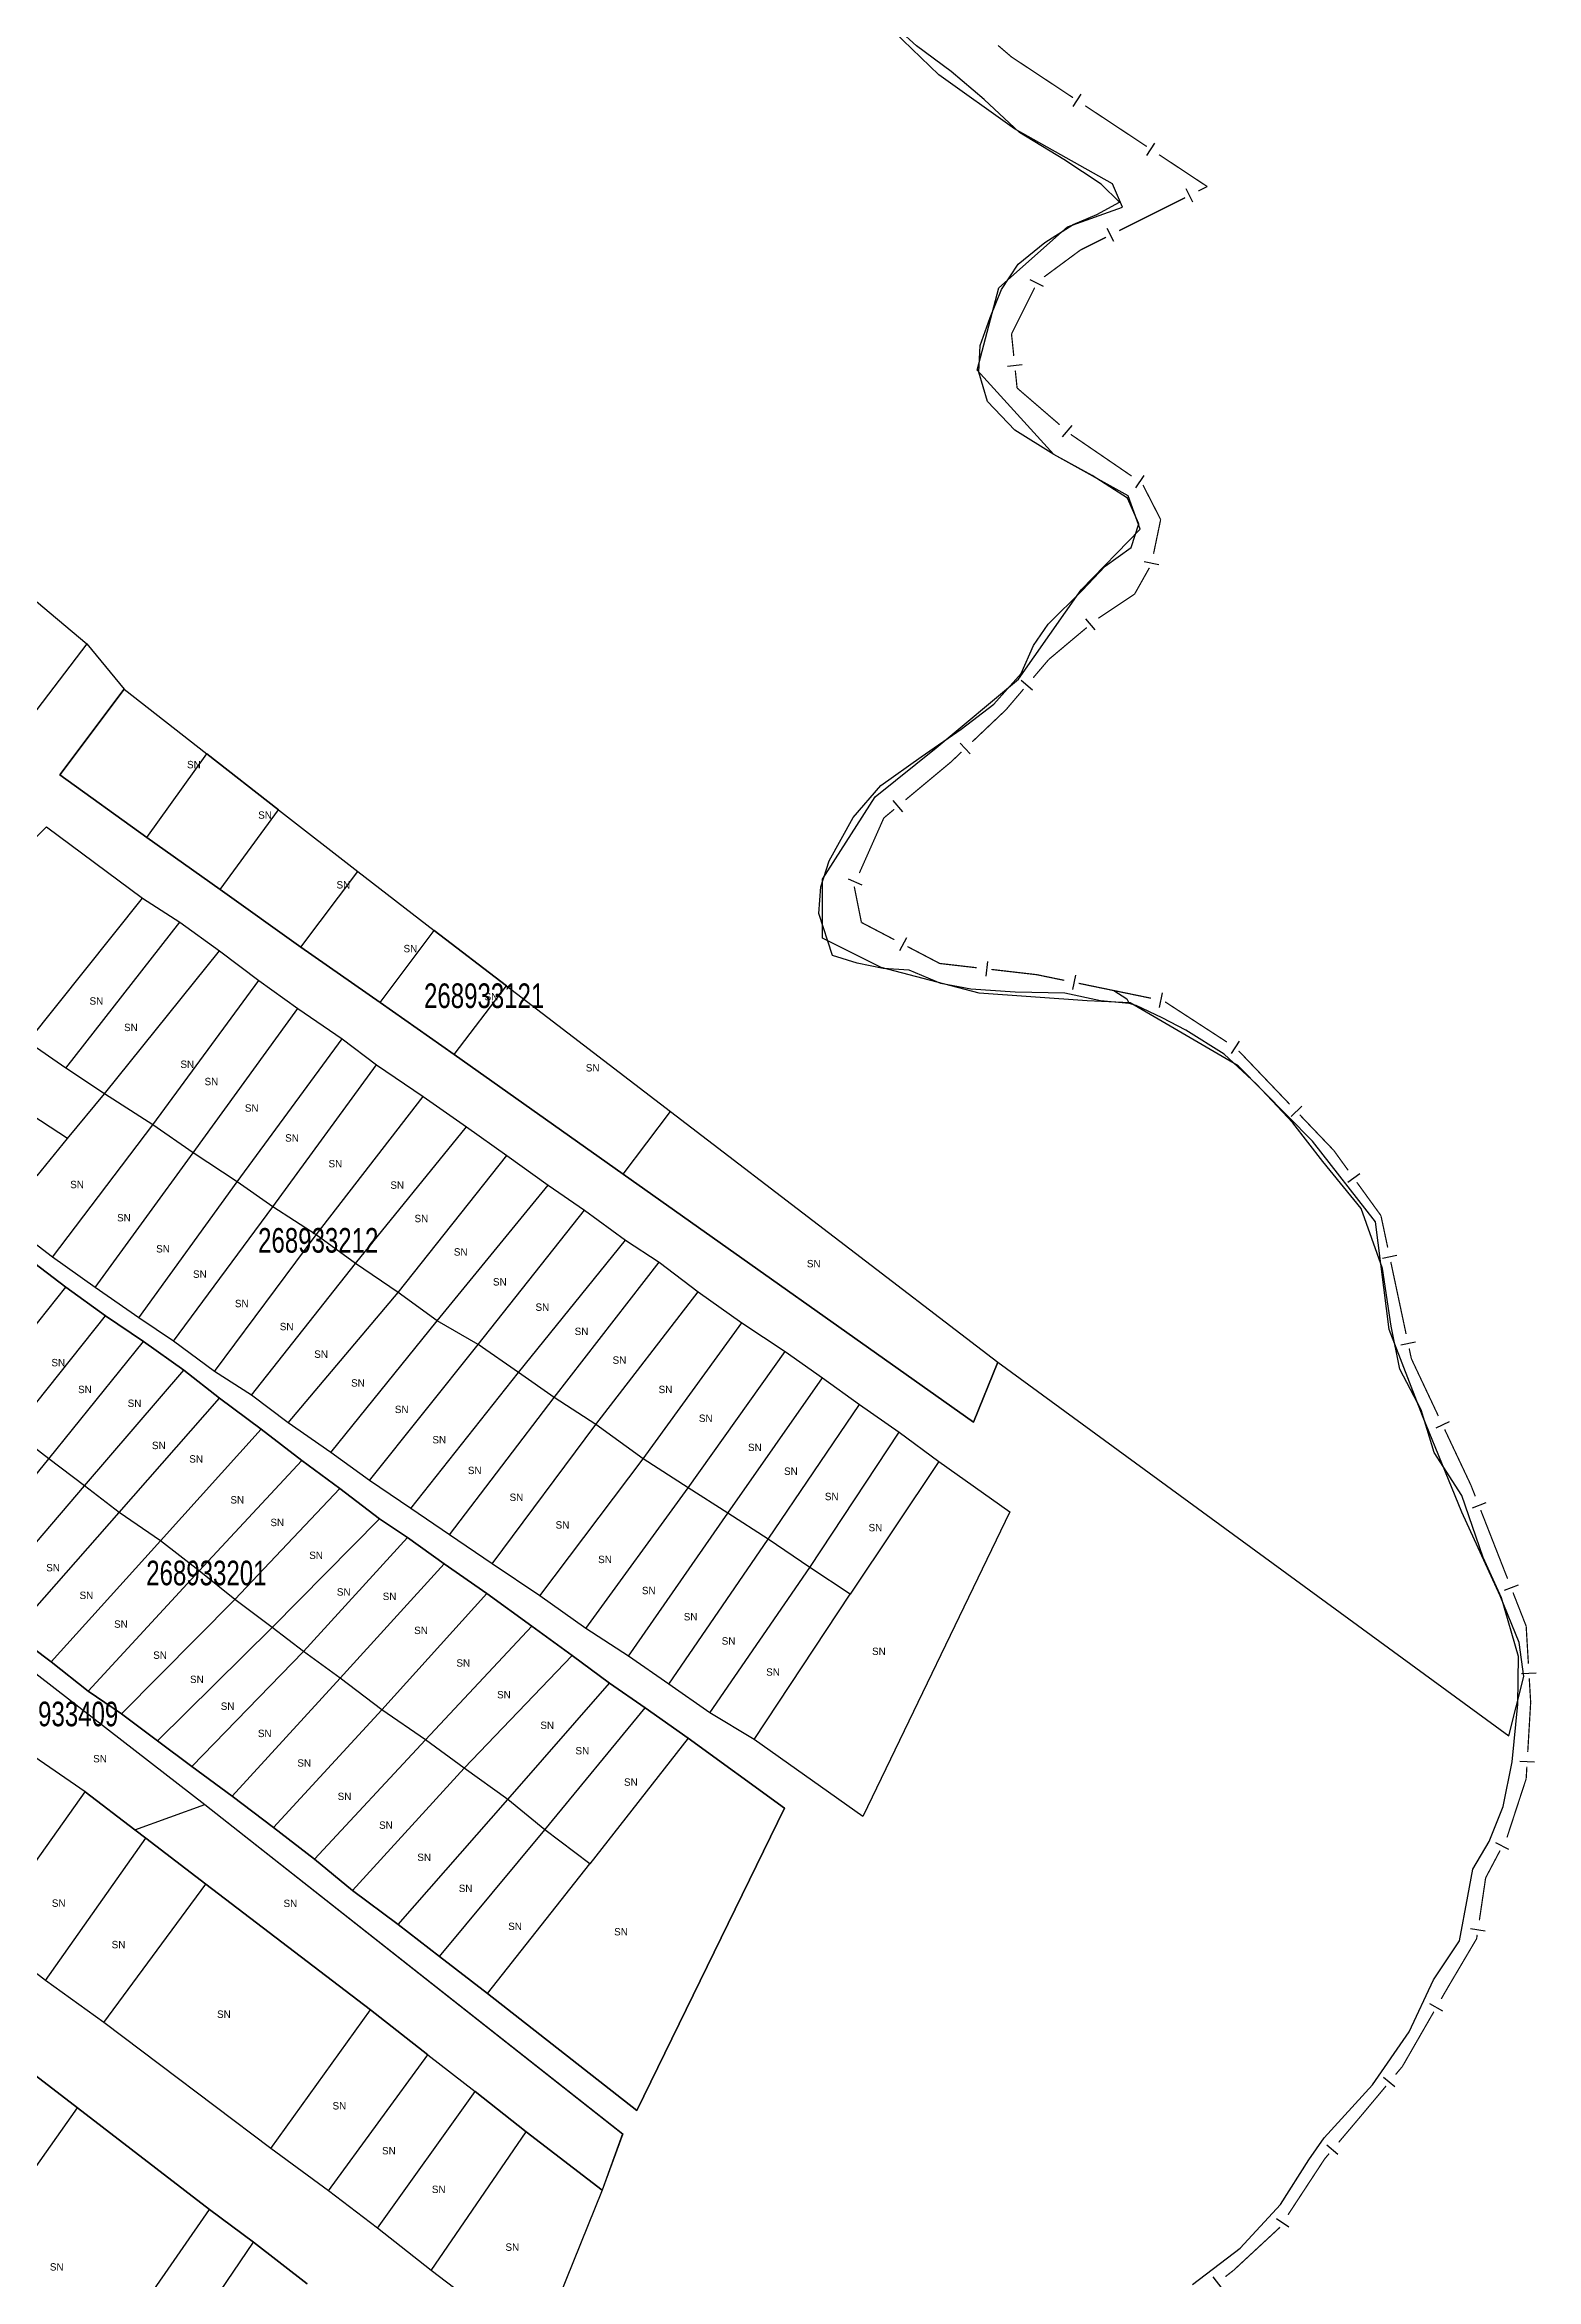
# Model space of a CAD drawing. Extents: x 207981 to 210201, y 4876477 to 4878908.
# Drawn here: x 209897.3 to 210200.8, y 4877239.1 to 4877693.6 of the extents above; entities that cross this region are included whole.
import ezdxf
from ezdxf.enums import TextEntityAlignment as Align

# ---------------------------------------------------------------- set-up
doc = ezdxf.new("R2010")
doc.units = 0
doc.header["$LTSCALE"] = 1.5
doc.header["$MEASUREMENT"] = 0
for name, color, linetype in [('CD_MALHA_LOTES', 7, 'CONTINUOUS'), ('CD_TXT_QUADRA', 255, 'CONTINUOUS'), ('HD-CURSO-PERENE', 170, 'CONTINUOUS'), ('LM-LIM-SETORES-BAIRROS', 250, 'CONTINUOUS'), ('RU-QUADRA', 210, 'CONTINUOUS'), ('Th_NmrPort', 1, 'CONTINUOUS')]:
    doc.layers.add(name, color=color, linetype=linetype)
doc.styles.add('ARIAL', font='ARIAL.SHX')

msp = doc.modelspace()

# ---------------------------------------------------------------- linework, layer by layer
at = {"layer": 'CD_MALHA_LOTES', "linetype": 'Continuous', "flags": 128}
for points in [[(210091.22281, 4877425.628328), (210195.144022, 4877349.679297), (210198.227489, 4877361.725497), (210197.280195, 4877368.632845), (210193.412081, 4877378.105778), (210185.568426, 4877395.163378), (210177.588762, 4877414.713553), (210170.806049, 4877432.268812), (210168.013166, 4877454.212886), (210155.245705, 4877470.571196), (210140.084345, 4877485.932047), (210118.140271, 4877498.699509), (210109.362642, 4877499.098492), (210087.418568, 4877500.694424), (210067.469409, 4877505.881206), (210055.499915, 4877511.865953), (210055.499915, 4877523.835448), (210066.27246, 4877540.592741), (210078.640938, 4877550.56732), (210095.398231, 4877564.531731), (210108.165692, 4877582.685464), (210120.135187, 4877595.053943), (210117.741288, 4877601.836656), (210102.579928, 4877610.215303), (210087.019584, 4877627.371579), (210091.408399, 4877644.128872), (210105.37281, 4877656.49735), (210116.544338, 4877660.487181), (210114.549423, 4877665.274979), (210094.600264, 4877676.446508), (210079.216639, 4877687.42583), (210062.681611, 4877703.377871)], [(209889.646677, 4877585.3262), (209905.869076, 4877571.708858)], [(209905.869076, 4877571.708858), (209894.580497, 4877556.94687)], [(209905.869076, 4877571.708858), (209913.447423, 4877562.512219)], [(209900.343198, 4877545.066233), (209913.447423, 4877562.512219)], [(209913.447423, 4877562.512219), (209930.26188, 4877549.329053)], [(209918.026008, 4877532.356713), (209930.26188, 4877549.329053)], [(209930.26188, 4877549.329053), (209944.826515, 4877537.961532)], [(209918.026008, 4877532.356713), (209900.343198, 4877545.066233)], [(209932.985349, 4877521.739134), (209944.826515, 4877537.961532)], [(209944.826515, 4877537.961532), (209961.009444, 4877525.449366)], [(209869.99034, 4877506.898204), (209897.61973, 4877534.527594), (209917.197126, 4877520.002429)], [(209932.985349, 4877521.739134), (209918.026008, 4877532.356713)], [(209949.4051, 4877510.055849), (209932.985349, 4877521.739134)], [(209949.4051, 4877510.055849), (209961.009444, 4877525.449366)], [(209961.009444, 4877525.449366), (209976.521372, 4877513.410846)], [(209893.830556, 4877490.794217), (209917.197126, 4877520.002429)], [(209917.197126, 4877520.002429), (209924.775473, 4877515.10808)], [(209901.566785, 4877485.426222), (209924.775473, 4877515.10808)], [(209924.775473, 4877515.10808), (209932.827466, 4877509.266438)], [(209965.548558, 4877498.80674), (209976.521372, 4877513.410846)], [(209909.421426, 4877480.196373), (209932.827466, 4877509.266438)], [(209932.827466, 4877509.266438), (209940.87946, 4877503.266913)], [(209965.548558, 4877498.80674), (209949.4051, 4877510.055849)], [(209919.249595, 4877473.900819), (209940.87946, 4877503.266913)], [(209940.87946, 4877503.266913), (209948.773571, 4877497.583153)], [(209980.564599, 4877488.190428), (209965.548558, 4877498.80674)], [(209980.564599, 4877488.190428), (209991.202225, 4877502.175396)], [(209927.459471, 4877468.217059), (209948.773571, 4877497.583153)], [(209948.773571, 4877497.583153), (209957.772858, 4877491.425746)], [(209901.566785, 4877485.426222), (209893.830556, 4877490.794217)], [(209936.458757, 4877462.296475), (209957.772858, 4877491.425746)], [(209957.772858, 4877491.425746), (209964.798617, 4877486.136692)], [(209901.935177, 4877471.13788), (209876.568766, 4877487.662886)], [(209909.421426, 4877480.196373), (209901.566785, 4877485.426222)], [(209943.72134, 4877457.244244), (209964.798617, 4877486.136692)], [(209964.798617, 4877486.136692), (209974.271551, 4877479.66352)], [(209901.935177, 4877471.13788), (209909.421426, 4877480.196373)], [(209919.249595, 4877473.900819), (209909.421426, 4877480.196373)], [(209952.483803, 4877451.560484), (209974.271551, 4877479.66352)], [(209974.271551, 4877479.66352), (209983.112955, 4877473.506113)], [(210014.969241, 4877463.866414), (210024.616402, 4877476.603088)], [(210024.616402, 4877476.603088), (210091.22281, 4877425.628328)], [(209895.725143, 4877463.506906), (209901.935177, 4877471.13788)], [(209898.882788, 4877446.981899), (209919.249595, 4877473.900819)], [(209927.459471, 4877468.217059), (209919.249595, 4877473.900819)], [(209960.535797, 4877445.718842), (209983.112955, 4877473.506113)], [(209983.112955, 4877473.506113), (209991.322831, 4877467.664471)], [(209907.56631, 4877440.824493), (209927.459471, 4877468.217059)], [(209936.458757, 4877462.296475), (209927.459471, 4877468.217059)], [(209969.219319, 4877439.798258), (209991.322831, 4877467.664471)], [(209991.322831, 4877467.664471), (209999.690589, 4877461.664947)], [(209916.407715, 4877434.667086), (209936.458757, 4877462.296475)], [(209943.72134, 4877457.244244), (209936.458757, 4877462.296475)], [(209977.113431, 4877434.035557), (209999.690589, 4877461.664947)], [(209999.690589, 4877461.664947), (210007.111054, 4877456.533774)], [(209898.882788, 4877446.981899), (209888.88358, 4877454.665501)], [(209923.512415, 4877429.930619), (209943.72134, 4877457.244244)], [(209952.483803, 4877451.560484), (209943.72134, 4877457.244244)], [(209985.481189, 4877429.220149), (210007.111054, 4877456.533774)], [(210007.111054, 4877456.533774), (210015.478812, 4877450.455308)], [(209931.801232, 4877423.773212), (209952.483803, 4877451.560484)], [(209960.535797, 4877445.718842), (209952.483803, 4877451.560484)], [(209993.691065, 4877423.536389), (210015.478812, 4877450.455308)], [(210015.478812, 4877450.455308), (210022.267747, 4877445.955665)], [(209893.830556, 4877446.824017), (209901.566785, 4877440.903434)], [(209907.56631, 4877440.824493), (209898.882788, 4877446.981899)], [(209939.379579, 4877418.957804), (209960.535797, 4877445.718842)], [(209969.219319, 4877439.798258), (209960.535797, 4877445.718842)], [(210000.953647, 4877418.484158), (210022.267747, 4877445.955665)], [(210022.267747, 4877445.955665), (210030.2408, 4877439.95614)], [(209883.173506, 4877417.852629), (209901.566785, 4877440.903434)], [(209901.566785, 4877440.903434), (209909.618779, 4877435.061791)], [(209916.407715, 4877434.667086), (209907.56631, 4877440.824493)], [(209946.800043, 4877413.274044), (209969.219319, 4877439.798258)], [(209977.113431, 4877434.035557), (209969.219319, 4877439.798258)], [(210009.400346, 4877412.95828), (210030.2408, 4877439.95614)], [(210030.2408, 4877439.95614), (210039.082205, 4877433.640851)], [(209890.909735, 4877411.53734), (209909.618779, 4877435.061791)], [(209909.618779, 4877435.061791), (209917.355008, 4877429.851678)], [(209923.512415, 4877429.930619), (209916.407715, 4877434.667086)], [(209955.483566, 4877407.27452), (209977.113431, 4877434.035557)], [(209985.481189, 4877429.220149), (209977.113431, 4877434.035557)], [(210019.031162, 4877406.011462), (210039.082205, 4877433.640851)], [(210039.082205, 4877433.640851), (210047.923609, 4877427.799209)], [(209898.093377, 4877406.011462), (209917.355008, 4877429.851678)], [(209917.355008, 4877429.851678), (209925.564884, 4877424.010036)], [(209931.801232, 4877423.773212), (209923.512415, 4877429.930619)], [(209963.377677, 4877401.590759), (209985.481189, 4877429.220149)], [(209993.691065, 4877423.536389), (209985.481189, 4877429.220149)], [(210028.188331, 4877400.090878), (210047.923609, 4877427.799209)], [(210047.923609, 4877427.799209), (210055.501956, 4877422.431213)], [(210091.22281, 4877425.628328), (210086.24952, 4877413.471397)], [(209905.355959, 4877400.485584), (209925.564884, 4877424.010036)], [(209925.564884, 4877424.010036), (209932.827466, 4877418.326275)], [(209939.379579, 4877418.957804), (209931.801232, 4877423.773212)], [(209971.745435, 4877395.906999), (209993.691065, 4877423.536389)], [(210000.953647, 4877418.484158), (209993.691065, 4877423.536389)], [(210036.240324, 4877394.959706), (210055.501956, 4877422.431213)], [(210055.501956, 4877422.431213), (210063.080303, 4877417.063218)], [(209912.460659, 4877395.038647), (209932.827466, 4877418.326275)], [(209932.827466, 4877418.326275), (209941.353107, 4877412.010986)], [(209946.800043, 4877413.274044), (209939.379579, 4877418.957804)], [(209979.639546, 4877390.539004), (210000.953647, 4877418.484158)], [(210009.400346, 4877412.95828), (210000.953647, 4877418.484158)], [(210044.4502, 4877389.670651), (210063.080303, 4877417.063218)], [(210063.080303, 4877417.063218), (210071.132296, 4877411.379457)], [(209920.828417, 4877389.275946), (209941.353107, 4877412.010986)], [(209941.353107, 4877412.010986), (209949.562982, 4877405.616756)], [(209955.483566, 4877407.27452), (209946.800043, 4877413.274044)], [(209988.349383, 4877384.644734), (210009.400346, 4877412.95828)], [(210019.031162, 4877406.011462), (210009.400346, 4877412.95828)], [(209898.093377, 4877406.011462), (209890.909735, 4877411.53734)], [(210052.97584, 4877383.90795), (210071.132296, 4877411.379457)], [(210071.132296, 4877411.379457), (210079.18429, 4877405.458874)], [(209877.726569, 4877380.908188), (209898.093377, 4877406.011462)], [(209905.355959, 4877400.485584), (209898.093377, 4877406.011462)], [(209928.722528, 4877383.19748), (209949.562982, 4877405.616756)], [(209949.562982, 4877405.616756), (209957.299211, 4877399.932996)], [(209963.377677, 4877401.590759), (209955.483566, 4877407.27452)], [(209998.032826, 4877378.145249), (210019.031162, 4877406.011462)], [(210028.188331, 4877400.090878), (210019.031162, 4877406.011462)], [(210079.18429, 4877405.458874), (210093.630514, 4877395.196529), (210063.711832, 4877333.227755), (210041.60832, 4877348.937037)], [(210079.18429, 4877405.458874), (210061.185716, 4877378.461013)], [(209884.199741, 4877375.777015), (209905.355959, 4877400.485584)], [(209912.460659, 4877395.038647), (209905.355959, 4877400.485584)], [(209935.985111, 4877377.355838), (209957.299211, 4877399.932996)], [(209957.299211, 4877399.932996), (209965.430146, 4877393.775589)], [(209971.745435, 4877395.906999), (209963.377677, 4877401.590759)], [(210007.347877, 4877371.514195), (210028.188331, 4877400.090878)], [(210036.240324, 4877394.959706), (210028.188331, 4877400.090878)], [(209890.830794, 4877370.566902), (209912.460659, 4877395.038647)], [(209920.828417, 4877389.275946), (209912.460659, 4877395.038647)], [(209979.639546, 4877390.539004), (209971.745435, 4877395.906999)], [(210016.0314, 4877365.830435), (210036.240324, 4877394.959706)], [(210044.4502, 4877389.670651), (210036.240324, 4877394.959706)], [(209898.567023, 4877364.72526), (209920.828417, 4877389.275946)], [(209928.722528, 4877383.19748), (209920.828417, 4877389.275946)], [(209943.563458, 4877371.672078), (209965.430146, 4877393.775589)], [(209949.957688, 4877366.777729), (209971.113906, 4877389.986416)], [(209965.430146, 4877393.775589), (209971.113906, 4877389.986416)], [(209971.113906, 4877389.986416), (209978.534371, 4877384.61842)], [(209988.349383, 4877384.644734), (209979.639546, 4877390.539004)], [(210024.241275, 4877360.146675), (210044.4502, 4877389.670651)], [(210052.97584, 4877383.90795), (210044.4502, 4877389.670651)], [(209906.14537, 4877358.725735), (209928.722528, 4877383.19748)], [(209935.985111, 4877377.355838), (209928.722528, 4877383.19748)], [(209957.378152, 4877361.409733), (209978.534371, 4877384.61842)], [(209978.534371, 4877384.61842), (209987.217893, 4877378.618896)], [(209998.032826, 4877378.145249), (209988.349383, 4877384.644734)], [(210032.609033, 4877354.305033), (210052.97584, 4877383.90795)], [(210061.185716, 4877378.461013), (210052.97584, 4877383.90795)], [(209912.934306, 4877354.14715), (209935.985111, 4877377.355838)], [(209943.563458, 4877371.672078), (209935.985111, 4877377.355838)], [(209965.903793, 4877354.936562), (209987.217893, 4877378.618896)], [(209987.217893, 4877378.618896), (209996.375062, 4877371.987842)], [(210007.347877, 4877371.514195), (209998.032826, 4877378.145249)], [(210041.60832, 4877348.937037), (210061.185716, 4877378.461013)], [(209920.196888, 4877348.621273), (209943.563458, 4877371.672078)], [(209949.957688, 4877366.777729), (209943.563458, 4877371.672078)], [(209974.745197, 4877348.858096), (209996.375062, 4877371.987842)], [(209996.375062, 4877371.987842), (210004.584938, 4877365.988317)], [(210016.0314, 4877365.830435), (210007.347877, 4877371.514195)], [(209887.846184, 4877368.18762), (209929.834651, 4877335.704895)], [(209898.567023, 4877364.72526), (209890.830794, 4877370.566902)], [(209927.222647, 4877343.411159), (209949.957688, 4877366.777729)], [(209957.378152, 4877361.409733), (209949.957688, 4877366.777729)], [(209906.14537, 4877358.725735), (209898.567023, 4877364.72526)], [(209982.639309, 4877343.095395), (210004.584938, 4877365.988317)], [(210004.584938, 4877365.988317), (210012.163285, 4877360.383498)], [(210024.241275, 4877360.146675), (210016.0314, 4877365.830435)], [(209912.934306, 4877354.14715), (209906.14537, 4877358.725735)], [(209935.432523, 4877337.411634), (209957.378152, 4877361.409733)], [(209965.903793, 4877354.936562), (209957.378152, 4877361.409733)], [(209991.480713, 4877336.701164), (210012.163285, 4877360.383498)], [(210012.163285, 4877360.383498), (210019.425867, 4877355.331267)], [(210032.609033, 4877354.305033), (210024.241275, 4877360.146675)], [(209920.196888, 4877348.621273), (209912.934306, 4877354.14715)], [(209943.800281, 4877331.017404), (209965.903793, 4877354.936562)], [(209974.745197, 4877348.858096), (209965.903793, 4877354.936562)], [(209999.05906, 4877330.543758), (210019.425867, 4877355.331267)], [(210019.425867, 4877355.331267), (210028.188331, 4877349.17386)], [(210041.60832, 4877348.937037), (210032.609033, 4877354.305033)], [(209927.222647, 4877343.411159), (209920.196888, 4877348.621273)], [(209952.168039, 4877324.544233), (209974.745197, 4877348.858096)], [(209982.639309, 4877343.095395), (209974.745197, 4877348.858096)], [(210028.188331, 4877349.17386), (210047.765727, 4877334.96446), (210017.768104, 4877273.469333), (209987.375775, 4877297.230608)], [(210028.188331, 4877349.17386), (210008.216229, 4877323.59694)], [(209905.538755, 4877338.262294), (209894.204452, 4877346.071906)], [(209935.432523, 4877337.411634), (209927.222647, 4877343.411159)], [(209959.904268, 4877318.228944), (209982.639309, 4877343.095395)], [(209991.480713, 4877336.701164), (209982.639309, 4877343.095395)], [(209885.012608, 4877309.442754), (209905.538755, 4877338.262294)], [(209905.538755, 4877338.262294), (209915.590924, 4877330.514385)], [(209915.590924, 4877330.514385), (209929.834651, 4877335.704895)], [(209929.834651, 4877335.704895), (210014.873317, 4877268.736018)], [(209943.800281, 4877331.017404), (209935.432523, 4877337.411634)], [(209969.219319, 4877311.282126), (209991.480713, 4877336.701164)], [(209999.05906, 4877330.543758), (209991.480713, 4877336.701164)], [(209917.840621, 4877328.863116), (209915.590924, 4877330.514385)], [(209952.168039, 4877324.544233), (209943.800281, 4877331.017404)], [(209977.587077, 4877304.808955), (209999.05906, 4877330.543758)], [(210008.216229, 4877323.59694), (209999.05906, 4877330.543758)], [(209897.452697, 4877299.905353), (209917.840621, 4877328.863116)], [(209930.073376, 4877319.463937), (209917.840621, 4877328.863116)], [(209959.904268, 4877318.228944), (209952.168039, 4877324.544233)], [(209987.375775, 4877297.230608), (210008.216229, 4877323.59694)], [(209909.339893, 4877291.335513), (209930.073376, 4877319.463937)], [(209963.592505, 4877293.961754), (209930.073376, 4877319.463937)], [(209969.219319, 4877311.282126), (209959.904268, 4877318.228944)], [(209897.452697, 4877299.905353), (209885.012608, 4877309.442754)], [(209977.587077, 4877304.808955), (209969.219319, 4877311.282126)], [(209987.375775, 4877297.230608), (209977.587077, 4877304.808955)], [(209909.339893, 4877291.335513), (209897.452697, 4877299.905353)], [(209943.273692, 4877265.764219), (209963.592505, 4877293.961754)], [(209963.592505, 4877293.961754), (209975.203255, 4877284.769911)], [(209943.273692, 4877265.764219), (209909.339893, 4877291.335513)], [(209955.022666, 4877257.125268), (209975.203255, 4877284.769911)], [(209975.203255, 4877284.769911), (209984.87888, 4877277.305857)], [(209894.527107, 4877281.264888), (209903.942452, 4877274.022315)], [(209964.974737, 4877249.522991), (209984.87888, 4877277.305857)], [(209984.87888, 4877277.305857), (209995.245621, 4877269.150688)], [(209877.386351, 4877236.42129), (209903.942452, 4877274.022315)], [(209903.942452, 4877274.022315), (209930.800327, 4877253.320627)], [(209975.894371, 4877240.953152), (209995.245621, 4877269.150688)], [(209995.245621, 4877269.150688), (210010.726621, 4877257.263491)], [(210014.873317, 4877268.736018), (210010.726621, 4877257.263491)], [(209955.022666, 4877257.125268), (209943.273692, 4877265.764219)], [(209905.692741, 4877217.107761), (209930.800327, 4877253.320627)], [(209930.800327, 4877253.320627), (209939.793189, 4877246.681602)], [(209964.974737, 4877249.522991), (209955.022666, 4877257.125268)], [(210010.726621, 4877257.263491), (209997.457192, 4877224.504589)], [(209975.894371, 4877240.953152), (209964.974737, 4877249.522991)], [(209915.228795, 4877210.529091), (209939.793189, 4877246.681602)], [(209939.793189, 4877246.681602), (209950.657048, 4877238.231933)], [(209997.457192, 4877224.504589), (209975.894371, 4877240.953152)]]:
    msp.add_lwpolyline(points, dxfattribs=at)
at = {"layer": 'CD_MALHA_LOTES', "linetype": 'Continuous'}
for points in [[(209976.521372, 4877513.410846), (209991.202225, 4877502.175396)], [(209991.202225, 4877502.175396), (210024.616402, 4877476.603088)], [(210014.969241, 4877463.866414), (209980.564599, 4877488.190428)], [(210086.24952, 4877413.471397), (210014.969241, 4877463.866414)]]:
    msp.add_lwpolyline(points, dxfattribs=at)
at = {"layer": 'HD-CURSO-PERENE', "linetype": 'Continuous'}
for points in [[(210117.917752, 4877498.592536, 2.196708), (210112.074804, 4877499.144968, 2.196708), (210104.82282, 4877500.652217, 2.196708), (210094.744143, 4877500.90433, 2.196708), (210085.708196, 4877501.517892, 2.196708), (210079.583815, 4877502.615136, 2.196708), (210073.139099, 4877505.328227, 2.196708), (210067.872259, 4877505.688264, 2.196708), (210062.571063, 4877506.770527, 2.196708), (210057.587853, 4877508.330084, 2.196708), (210054.783119, 4877516.868242, 2.196708), (210055.186077, 4877522.305373, 2.196708), (210056.862677, 4877527.608366, 2.196708), (210061.760633, 4877536.41394, 2.196708), (210067.386657, 4877542.935787, 2.196708), (210075.615357, 4877548.766411, 2.196708), (210083.746915, 4877554.396514, 2.196708), (210090.38951, 4877559.460432, 2.196708), (210095.919691, 4877565.682098, 2.196708), (210098.439539, 4877571.344132, 2.196708), (210101.425435, 4877575.691104, 2.196708), (210108.392436, 4877582.652756, 2.196708), (210113.042816, 4877587.493275, 2.196708), (210118.354828, 4877591.320117, 2.196708), (210119.863053, 4877596.147623, 2.196708), (210117.600548, 4877601.353228, 2.196708), (210110.358156, 4877605.950507, 2.196708), (210102.596349, 4877610.217572, 2.196708), (210094.62629, 4877615.154928, 2.196708), (210089.113119, 4877621.019013, 2.196708), (210087.365156, 4877626.928552, 2.196708), (210087.592919, 4877632.413405, 2.196708), (210089.614063, 4877638.069419, 2.196708), (210091.933455, 4877643.803789, 2.196708), (210095.333505, 4877648.90332, 2.196708), (210100.762397, 4877653.32962, 2.196708), (210106.550775, 4877656.962863, 2.196708), (210111.337601, 4877658.989222, 2.196708), (210115.943059, 4877661.536683, 2.196708), (210112.229517, 4877665.179815, 2.196708), (210104.657122, 4877670.221645, 2.196708), (210095.583095, 4877675.668965, 2.196708), (210088.41251, 4877682.410115, 2.196708), (210081.704075, 4877688.135178, 2.196708), (210074.653694, 4877693.307904, 2.196708), (210067.461096, 4877699.82452, 2.196708)], [(210114.780722, 4877501.212757, 2.196708), (210117.431966, 4877499.508662, 2.196708), (210117.917752, 4877498.592536, 2.196708)], [(210130.819224, 4877238.068672, 3.03298), (210140.509855, 4877245.460162, 3.03298), (210148.73203, 4877254.382644, 3.03298), (210154.505254, 4877263.449659, 3.03298), (210157.617876, 4877267.886021, 3.03298), (210167.413462, 4877278.677075, 3.03298), (210174.911538, 4877289.489604, 3.03298), (210179.866405, 4877300.020714, 3.03298), (210185.144775, 4877307.936593, 3.03298), (210186.846706, 4877317.06993, 3.020115), (210187.872393, 4877322.564416, 3.020115), (210191.140946, 4877328.185651, 3.020115), (210194.015981, 4877335.297255, 3.020115), (210195.86795, 4877344.365082, 3.020115), (210197.01159, 4877356.115573, 3.020115), (210197.160172, 4877365.760885, 3.020115), (210193.687559, 4877377.704836, 3.020115), (210189.95439, 4877385.936863, 3.020115), (210185.600966, 4877398.561794, 3.020115), (210179.941514, 4877407.268643, 3.020115), (210177.329459, 4877415.975492, 3.020115), (210172.976034, 4877424.246999, 3.020115), (210171.234665, 4877432.953848, 3.020115), (210169.493295, 4877444.708094, 3.020115), (210165.13987, 4877456.897683, 2.546032), (210157.303706, 4877466.475217, 2.546032), (210151.208911, 4877474.311382, 2.546032), (210143.80809, 4877482.147546, 2.546032), (210137.277953, 4877488.24234, 2.546032), (210129.436074, 4877493.124885, 2.546032), (210124.653022, 4877495.643162, 2.546032), (210119.344578, 4877498.186143, 2.37137), (210117.917752, 4877498.592536, 2.37137)]]:
    msp.add_polyline3d(points, dxfattribs=at)
at = {"layer": 'LM-LIM-SETORES-BAIRROS', "const_width": 0.25}
for points in [[(210091.232515, 4877693.411398), (210093.512734, 4877691.461885)], [(210093.512734, 4877691.461885), (210093.982356, 4877691.060374)], [(210093.982356, 4877691.060374), (210106.490533, 4877682.781152)], [(210108.992168, 4877681.125308), (210121.500345, 4877672.846086)], [(210124.00198, 4877671.190241), (210133.174643, 4877665.118812)], [(210115.884981, 4877655.73603), (210129.301389, 4877662.444234)], [(210131.98467, 4877663.785875), (210133.773525, 4877664.680302)], [(210133.174643, 4877665.118812), (210133.809765, 4877664.698422)], [(210133.773525, 4877664.680302), (210133.809765, 4877664.698422)], [(210108.016776, 4877651.801928), (210113.201699, 4877654.394389)], [(210100.615879, 4877646.3317), (210107.853464, 4877651.681219)], [(210107.853464, 4877651.681219), (210108.016776, 4877651.801928)], [(210093.982356, 4877634.733039), (210098.686887, 4877644.142101)], [(210094.031783, 4877634.25524), (210093.982356, 4877634.733039)], [(210094.44338, 4877630.276473), (210094.031783, 4877634.25524)], [(210095.120282, 4877623.733088), (210094.752078, 4877627.292398)], [(210095.439679, 4877623.457746), (210095.120282, 4877623.733088)], [(210103.771188, 4877616.27541), (210095.439679, 4877623.457746)], [(210106.120233, 4877614.250372), (210106.043418, 4877614.316592)], [(210106.86184, 4877613.742957), (210106.120233, 4877614.250372)], [(210118.416141, 4877605.837382), (210106.86184, 4877613.742957)], [(210124.327048, 4877596.991829), (210120.731958, 4877604.002255)], [(210122.874588, 4877590.020019), (210124.302267, 4877596.872882)], [(210124.302267, 4877596.872882), (210124.327048, 4877596.991829)], [(210119.016727, 4877581.819483), (210122.027199, 4877587.171433)], [(210111.645216, 4877576.905142), (210118.301618, 4877581.342744)], [(210118.301618, 4877581.342744), (210119.016727, 4877581.819483)], [(210101.568529, 4877568.54368), (210109.30074, 4877575.038737)], [(210098.389851, 4877564.812188), (210100.983716, 4877567.857161)], [(210100.983716, 4877567.857161), (210101.568529, 4877568.54368)], [(210092.84443, 4877558.302346), (210096.444451, 4877562.528458)], [(210085.99144, 4877551.797814), (210092.519197, 4877557.99365)], [(210092.519197, 4877557.99365), (210092.84443, 4877558.302346)], [(210081.654825, 4877547.681704), (210083.815521, 4877549.732535)], [(210072.420047, 4877539.986055), (210081.638702, 4877547.668268)], [(210081.638702, 4877547.668268), (210081.654825, 4877547.681704)], [(210063.026136, 4877525.111893), (210067.899797, 4877536.077632)], [(210067.899797, 4877536.077632), (210067.999714, 4877536.302445)], [(210067.999714, 4877536.302445), (210070.115383, 4877538.065502)], [(210063.44801, 4877515.06116), (210061.990197, 4877522.350228)], [(210063.949904, 4877514.798263), (210063.44801, 4877515.06116)], [(210070.150725, 4877511.550214), (210063.949904, 4877514.798263)], [(210079.378973, 4877506.71637), (210072.80822, 4877510.158193)], [(210079.957524, 4877506.649615), (210079.378973, 4877506.71637)], [(210086.911386, 4877505.847246), (210079.957524, 4877506.649615)], [(210099.103023, 4877504.440518), (210089.891613, 4877505.503373)], [(210099.815553, 4877504.293821), (210099.103023, 4877504.440518)], [(210104.712838, 4877503.285556), (210099.815553, 4877504.293821)], [(210122.343065, 4877499.655804), (210107.651209, 4877502.680598)], [(210137.800835, 4877490.738199), (210125.225901, 4877498.91567)], [(210150.555647, 4877478.108745), (210140.190013, 4877488.95096)], [(210159.525725, 4877468.726249), (210152.628774, 4877475.940302)], [(210159.537158, 4877468.71046), (210159.525725, 4877468.726249)], [(210162.469708, 4877464.660749), (210159.537158, 4877468.71046)], [(210169.145166, 4877455.44226), (210164.229237, 4877462.230923)], [(210169.273749, 4877454.837442), (210169.145166, 4877455.44226)], [(210170.521455, 4877448.968606), (210169.273749, 4877454.837442)], [(210174.26457, 4877431.362099), (210171.145307, 4877446.034189)], [(210175.329092, 4877426.354904), (210174.888423, 4877428.427682)], [(210175.704517, 4877425.558012), (210175.329092, 4877426.354904)], [(210180.818728, 4877414.702376), (210175.704517, 4877425.558012)], [(210187.46791, 4877400.588545), (210182.09728, 4877411.988467)], [(210187.613288, 4877400.217683), (210187.46791, 4877400.588545)], [(210188.34321, 4877398.355637), (210187.613288, 4877400.217683)], [(210194.912507, 4877381.597226), (210189.438093, 4877395.562569)], [(210198.690591, 4877371.959258), (210196.00739, 4877378.804158)], [(210198.728922, 4877371.312414), (210198.690591, 4877371.959258)], [(210199.143011, 4877364.324673), (210198.728922, 4877371.312414)], [(210199.606728, 4877356.499442), (210199.320477, 4877361.329927)], [(210199.010051, 4877346.355935), (210199.597271, 4877356.338679)], [(210199.597271, 4877356.338679), (210199.606728, 4877356.499442)], [(210194.797008, 4877329.015326), (210198.516643, 4877340.393035)], [(210198.516643, 4877340.393035), (210198.690591, 4877340.92511)], [(210198.690591, 4877340.92511), (210198.833885, 4877343.361112)], [(210190.445356, 4877320.770092), (210193.382866, 4877326.3359)], [(210194.783142, 4877328.989055), (210194.797008, 4877329.015326)], [(210189.169419, 4877312.157517), (210190.341808, 4877320.071145)], [(210190.341808, 4877320.071145), (210190.445356, 4877320.770092)], [(210182.65819, 4877298.32473), (210188.509435, 4877308.226838)], [(210188.509435, 4877308.226838), (210188.613081, 4877308.402239)], [(210188.613081, 4877308.402239), (210188.729773, 4877309.189907)], [(210182.40962, 4877297.89284), (210182.65819, 4877298.32473)], [(210181.411975, 4877296.159432), (210182.40962, 4877297.89284)], [(210173.496818, 4877282.406846), (210179.915508, 4877293.55932)], [(210172.128005, 4877280.771875), (210173.411878, 4877282.30539)], [(210173.411878, 4877282.30539), (210173.496818, 4877282.406846)], [(210165.251583, 4877272.558371), (210170.202195, 4877278.471602)], [(210160.543952, 4877266.994808), (210165.065548, 4877272.338512)], [(210165.065548, 4877272.338512), (210165.251583, 4877272.558371)], [(210150.242889, 4877252.263927), (210157.37153, 4877263.135104)], [(210157.37153, 4877263.135104), (210157.693451, 4877263.626034)], [(210157.693451, 4877263.626034), (210158.606125, 4877264.704649)], [(210139.141673, 4877240.951638), (210147.886576, 4877249.05667)], [(210147.886576, 4877249.05667), (210148.532079, 4877249.654941)], [(210148.532079, 4877249.654941), (210148.597819, 4877249.755194)], [(210137.502418, 4877239.676662), (210139.081122, 4877240.904543)], [(210139.081122, 4877240.904543), (210139.141673, 4877240.951638)]]:
    msp.add_lwpolyline(points, dxfattribs=at)
at = {"layer": 'LM-LIM-SETORES-BAIRROS'}
for points in [[(210106.496489, 4877680.978386), (210108.152333, 4877683.480022)], [(210121.506301, 4877671.04332), (210123.162145, 4877673.544955)], [(210130.866636, 4877661.549807), (210129.524995, 4877664.233088)], [(210114.766947, 4877653.499962), (210113.425306, 4877656.183244)], [(210100.475742, 4877644.365708), (210097.79246, 4877645.707349)], [(210096.141216, 4877628.441438), (210093.157141, 4877628.132741)], [(210106.265418, 4877616.105646), (210104.306599, 4877613.833416)], [(210120.913782, 4877605.945975), (210119.21973, 4877603.470054)], [(210123.93515, 4877587.756127), (210120.998209, 4877588.367989)], [(210111.031233, 4877574.533372), (210109.101656, 4877576.830486)], [(210098.234783, 4877562.317002), (210095.951053, 4877564.262401)], [(210085.573467, 4877549.333001), (210083.508188, 4877551.50892)], [(210071.843881, 4877537.553355), (210069.923327, 4877539.858019)], [(210063.584577, 4877522.675063), (210060.843142, 4877523.893478)], [(210072.618399, 4877511.950948), (210071.226378, 4877509.293453)], [(210089.07014, 4877507.108111), (210088.726268, 4877504.127884)], [(210106.974232, 4877504.351436), (210106.369273, 4877501.413065)], [(210124.604458, 4877500.721683), (210123.999499, 4877497.783312)], [(210140.29524, 4877490.905362), (210138.659745, 4877488.390376)], [(210153.021953, 4877477.69968), (210150.85351, 4877475.626553)], [(210164.857641, 4877463.92063), (210162.427814, 4877462.161101)], [(210172.404565, 4877447.324254), (210169.470147, 4877446.700402)], [(210176.147681, 4877429.717747), (210173.213263, 4877429.093895)], [(210183.028051, 4877413.532379), (210180.314141, 4877412.253827)], [(210190.469666, 4877397.041033), (210187.676598, 4877395.94615)], [(210197.038963, 4877380.282622), (210194.245895, 4877379.187739)], [(210200.758695, 4877362.416909), (210197.763948, 4877362.239442)], [(210200.390019, 4877344.271303), (210197.395196, 4877344.447469)], [(210195.176202, 4877326.520147), (210192.523048, 4877327.920423)], [(210190.360126, 4877309.959287), (210187.392516, 4877310.398934)], [(210181.714387, 4877293.67779), (210179.114274, 4877295.174258)], [(210171.994268, 4877278.275455), (210169.693995, 4877280.201265)], [(210160.397147, 4877264.499122), (210158.106988, 4877266.436949)], [(210150.400542, 4877249.768903), (210147.891809, 4877251.413974)], [(210136.844624, 4877237.264753), (210135.002803, 4877239.632809)]]:
    msp.add_lwpolyline(points, dxfattribs=at)
at = {"layer": 'RU-QUADRA', "linetype": 'Continuous', "flags": 128}
for points in [[(210091.22281, 4877425.628328), (210195.144022, 4877349.679297), (210198.227489, 4877361.725497), (210197.280195, 4877368.632845), (210193.412081, 4877378.105778), (210185.568426, 4877395.163378), (210177.588762, 4877414.713553), (210170.806049, 4877432.268812), (210168.013166, 4877454.212886), (210155.245705, 4877470.571196), (210140.084345, 4877485.932047), (210118.140271, 4877498.699509), (210109.362642, 4877499.098492), (210087.418568, 4877500.694424), (210067.469409, 4877505.881206), (210055.499915, 4877511.865953), (210055.499915, 4877523.835448), (210066.27246, 4877540.592741), (210078.640938, 4877550.56732), (210095.398231, 4877564.531731), (210108.165692, 4877582.685464), (210120.135187, 4877595.053943), (210117.741288, 4877601.836656), (210102.579928, 4877610.215303), (210087.019584, 4877627.371579), (210091.408399, 4877644.128872), (210105.37281, 4877656.49735), (210116.544338, 4877660.487181), (210114.549423, 4877665.274979), (210094.600264, 4877676.446508), (210079.216639, 4877687.42583), (210062.681611, 4877703.377871)], [(209913.447423, 4877562.512219), (209900.343198, 4877545.066233)], [(209869.99034, 4877506.898204), (209897.61973, 4877534.527594), (209917.197126, 4877520.002429), (209924.775473, 4877515.10808), (209932.827466, 4877509.266438), (209940.87946, 4877503.266913), (209948.773571, 4877497.583153), (209957.772858, 4877491.425746), (209964.798617, 4877486.136692), (209974.271551, 4877479.66352), (209983.112955, 4877473.506113), (209991.322831, 4877467.664471), (209999.690589, 4877461.664947), (210007.111054, 4877456.533774), (210015.478812, 4877450.455308), (210022.267747, 4877445.955665), (210030.2408, 4877439.95614), (210039.082205, 4877433.640851), (210047.923609, 4877427.799209), (210055.501956, 4877422.431213), (210063.080303, 4877417.063218), (210071.132296, 4877411.379457), (210079.18429, 4877405.458874), (210093.630514, 4877395.196529), (210063.711832, 4877333.227755), (210041.60832, 4877348.937037), (210032.609033, 4877354.305033), (210024.241275, 4877360.146675), (210016.0314, 4877365.830435), (210007.347877, 4877371.514195), (209998.032826, 4877378.145249), (209988.349383, 4877384.644734), (209979.639546, 4877390.539004), (209971.745435, 4877395.906999), (209963.377677, 4877401.590759), (209955.483566, 4877407.27452), (209946.800043, 4877413.274044), (209939.379579, 4877418.957804), (209931.801232, 4877423.773212), (209923.512415, 4877429.930619), (209916.407715, 4877434.667086), (209907.56631, 4877440.824493), (209898.882788, 4877446.981899), (209888.88358, 4877454.665501)], [(209890.830794, 4877370.566902), (209898.567023, 4877364.72526), (209906.14537, 4877358.725735), (209912.934306, 4877354.14715), (209920.196888, 4877348.621273), (209927.222647, 4877343.411159), (209935.432523, 4877337.411634), (209943.800281, 4877331.017404), (209952.168039, 4877324.544233), (209959.904268, 4877318.228944), (209969.219319, 4877311.282126), (209977.587077, 4877304.808955), (209987.375775, 4877297.230608), (210017.768104, 4877273.469333), (210047.765727, 4877334.96446), (210028.188331, 4877349.17386), (210019.425867, 4877355.331267), (210012.163285, 4877360.383498), (210004.584938, 4877365.988317), (209996.375062, 4877371.987842), (209987.217893, 4877378.618896), (209978.534371, 4877384.61842), (209971.113906, 4877389.986416), (209965.430146, 4877393.775589), (209957.299211, 4877399.932996), (209949.562982, 4877405.616756), (209941.353107, 4877412.010986), (209932.827466, 4877418.326275), (209925.564884, 4877424.010036), (209917.355008, 4877429.851678), (209909.618779, 4877435.061791), (209901.566785, 4877440.903434), (209893.830556, 4877446.824017)], [(209795.167519, 4877417.049526), (209815.071662, 4877425.895812), (209830.137992, 4877413.732169), (209842.0943, 4877404.125656), (209857.713523, 4877391.82379), (209872.088737, 4877380.489486), (209887.846184, 4877368.18762), (209929.834651, 4877335.704895), (210014.866823, 4877268.748606)], [(209975.203255, 4877284.769911), (209984.87888, 4877277.305857)], [(209950.657048, 4877238.231933), (209939.793189, 4877246.681602), (209930.800327, 4877253.320627), (209903.942452, 4877274.022315), (209894.527107, 4877281.264888)]]:
    msp.add_lwpolyline(points, dxfattribs=at)
at = {"layer": 'RU-QUADRA', "linetype": 'Continuous'}
for points in [[(209905.869076, 4877571.708858), (209894.580497, 4877556.94687), (209877.173982, 4877570.130036), (209859.491172, 4877583.668437), (209846.505359, 4877594.246546), (209834.979957, 4877603.416872), (209825.77016, 4877610.86365), (209813.718483, 4877620.626035), (209798.443378, 4877633.401338), (209788.009994, 4877641.848037), (209775.774122, 4877651.518324), (209762.827779, 4877661.701727), (209775.774122, 4877678.358302)], [(209889.646677, 4877585.3262), (209905.869076, 4877571.708858)], [(209905.869076, 4877571.708858), (209913.447423, 4877562.512219)], [(209913.447423, 4877562.512219), (209930.26188, 4877549.329053)], [(209944.826515, 4877537.961532), (209930.26188, 4877549.329053)], [(209900.343198, 4877545.066233), (209918.026008, 4877532.356713), (209932.985349, 4877521.739134), (209949.4051, 4877510.055849), (209965.548558, 4877498.80674), (209980.564599, 4877488.190428), (210014.969241, 4877463.866414), (210086.24952, 4877413.471397), (210091.22281, 4877425.628328)], [(209944.826515, 4877537.961532), (209961.009444, 4877525.449366)], [(209961.009444, 4877525.449366), (209976.521372, 4877513.410846)], [(209991.202225, 4877502.175396), (209976.521372, 4877513.410846)], [(209991.202225, 4877502.175396), (210024.616402, 4877476.603088)], [(210024.616402, 4877476.603088), (210091.22281, 4877425.628328)], [(209905.538755, 4877338.262294), (209894.204452, 4877346.071906)], [(209915.590924, 4877330.514385), (209905.538755, 4877338.262294)], [(209915.590924, 4877330.514385), (209917.840621, 4877328.863116)], [(209917.840621, 4877328.863116), (209930.073376, 4877319.463937)], [(209930.073376, 4877319.463937), (209963.592505, 4877293.961754)], [(210010.726621, 4877257.263491), (209997.457192, 4877224.504589), (209975.894371, 4877240.953152), (209964.974737, 4877249.522991), (209955.022666, 4877257.125268), (209943.273692, 4877265.764219), (209909.339893, 4877291.335513), (209897.452697, 4877299.905353), (209885.012608, 4877309.442754)], [(209975.203255, 4877284.769911), (209963.592505, 4877293.961754)], [(209995.245621, 4877269.150688), (209984.87888, 4877277.305857)], [(210010.726621, 4877257.263491), (209995.245621, 4877269.150688)], [(210014.866823, 4877268.748606), (210010.726621, 4877257.263491)]]:
    msp.add_lwpolyline(points, dxfattribs=at)

# ---------------------------------------------------------------- texts
at = {"layer": 'CD_TXT_QUADRA', "style": 'ARIAL', "width": 0.7}
for s, p in [('268933121', (209974.45251, 4877497.659672)), ('268933212', (209940.694658, 4877447.917988)), ('268933201', (209917.933682, 4877380.274413)), ('268933409', (209887.777072, 4877351.600835))]:
    msp.add_text(s, height=5, dxfattribs=at).set_placement(p)
at = {"layer": 'Th_NmrPort', "color": 1}
for p in [(209926.237501, 4877547.164435), (209940.717348, 4877536.894372), (209956.654305, 4877522.713181), (209970.29526, 4877509.747521), (209906.403095, 4877499.096868), (209986.772453, 4877499.955746), (209913.425198, 4877493.713255), (209924.894634, 4877486.223011), (210007.368944, 4877485.504438), (209929.810107, 4877482.711959), (209938.002561, 4877477.328346), (209946.195015, 4877471.242523), (209955.025486, 4877466.007792), (209902.47414, 4877461.768965), (209967.612432, 4877461.645648), (209912.005345, 4877455.013912), (209972.527904, 4877454.857615), (209919.963729, 4877448.694018), (209980.523269, 4877448.06444), (209927.453973, 4877443.544476), (210052.347181, 4877445.680746), (209988.481653, 4877441.978617), (209935.977199, 4877437.570309), (209997.142248, 4877436.829075), (209945.105933, 4877432.888907), (210005.100632, 4877431.913602), (209898.647124, 4877425.553992), (209952.128037, 4877427.271224), (210012.824946, 4877426.061849), (209959.618281, 4877421.419471), (209904.069342, 4877420.095624), (209914.165418, 4877417.290627), (209968.512946, 4877416.035858), (210022.187751, 4877420.093061), (210030.380205, 4877414.241308), (209919.103207, 4877408.70647), (209976.164514, 4877409.872024), (210040.372473, 4877408.311544), (209926.699806, 4877405.971694), (209983.376398, 4877403.630141), (210047.701394, 4877403.474082), (209935.065381, 4877397.648011), (209991.865068, 4877398.16771), (210056.010883, 4877398.324539), (209943.203049, 4877393.05043), (210001.227872, 4877392.550027), (210064.905548, 4877392.004646), (209951.103512, 4877386.365422), (210009.888467, 4877385.527923), (209897.589699, 4877383.851216), (209904.377732, 4877378.233533), (209956.724995, 4877378.920755), (209966.050191, 4877378.016209), (210018.783132, 4877379.20803), (209911.399836, 4877372.38178), (209972.449956, 4877371.096258), (210027.297345, 4877373.872087), (209919.35822, 4877366.061887), (210035.021659, 4877368.956614), (210065.607758, 4877366.842108), (209981.047382, 4877364.476887), (210044.073307, 4877362.628846), (209926.848464, 4877361.146414), (209989.314406, 4877358.030107), (209933.095611, 4877355.68479), (209940.658601, 4877350.145118), (209998.126461, 4877351.800896), (209907.137402, 4877345.013977), (209948.689732, 4877344.137306), (210005.267265, 4877346.635208), (210015.142844, 4877340.254065), (209956.882186, 4877337.349273), (209965.308711, 4877331.49752), (209973.09456, 4877324.958358), (209981.521085, 4877318.638465), (209898.735312, 4877315.638154), (209945.872292, 4877315.58636), (209910.906958, 4877307.21163), (209991.5861, 4877310.914151), (210013.132335, 4877309.819972), (209932.3438, 4877293.053651), (209955.844731, 4877274.421397), (209965.909747, 4877265.292663), (209976.041149, 4877257.440988), (209991.024914, 4877245.681233), (209898.329659, 4877241.664118)]:
    msp.add_text('SN', height=1.5, dxfattribs=at).set_placement(p, align=Align.MIDDLE_LEFT)

doc.saveas('drawing.dxf')
